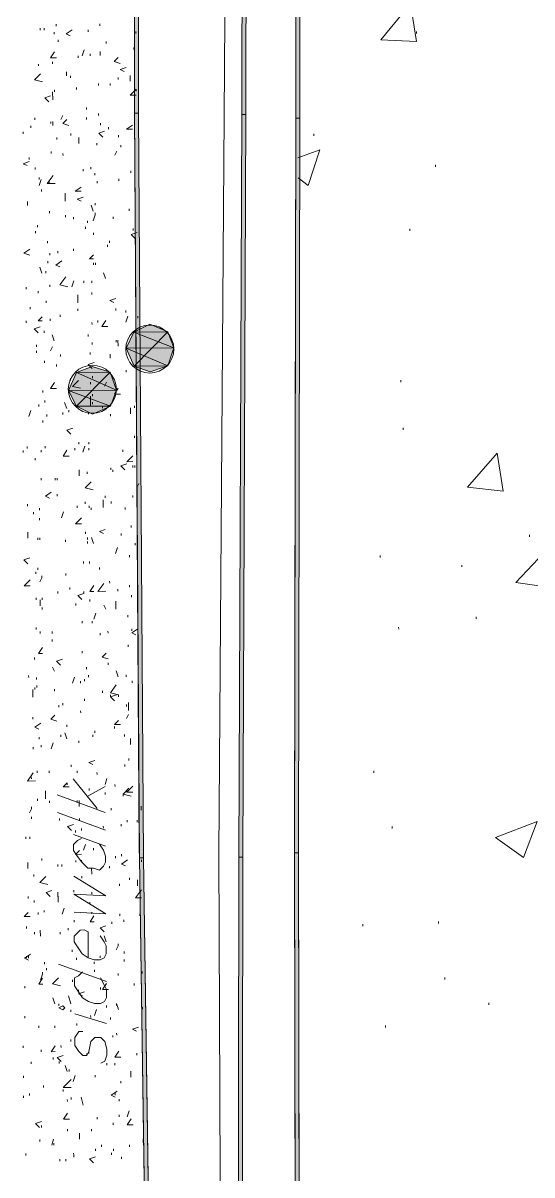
# Model space of a CAD drawing. Header units: inches. Extents: x -5728 to 15181, y 9834 to 15140.
# Drawn here: x 6672.9 to 6877.4, y 10894.8 to 11357.5 of the extents above; entities that cross this region are included whole.
import ezdxf

# ---------------------------------------------------------------- set-up
doc = ezdxf.new("R2010")
doc.units = ezdxf.units.IN
doc.header["$MEASUREMENT"] = 0
doc.linetypes.add('IMPORT-DASHEDX2 _4_', pattern=[0.1125, 0.075, -0.0375])
for name, color, linetype, lineweight in [('PDF_Geometry', 1, 'Continuous', 9), ('PDF_Solid Fills', 1, 'Continuous', 9), ('site plan converted for PDF_dwg', 1, 'Continuous', 9)]:
    doc.layers.add(name, color=color, linetype=linetype, lineweight=lineweight)

# ---------------------------------------------------------------- blocks, each defined once
blk = doc.blocks.new('site plan converted for PDF_dwg-1480341-SITE PLAN')
at = {"layer": 'PDF_Solid Fills'}
for points in [[(4583.32, 1441), (4584.92, 1441), (4587.32, 1738.6), (4585.72, 1738.6), (4583.57, 1472.39)], [(4648.12, 1438.6), (4649.72, 1438.6), (4652.12, 1731.4), (4650.52, 1731.4), (4648.39, 1471.96)], [(4583.32, 1141.8), (4584.92, 1141.8), (4584.92, 1441), (4583.32, 1441), (4583.32, 1145.26)], [(4645.72, 1143.4), (4647.32, 1143.4), (4649.72, 1438.6), (4648.12, 1438.6), (4647.06, 1308.4)], [(4644.12, 837), (4645.72, 837), (4647.32, 1143.4), (4645.72, 1143.4), (4644.87, 981.29)], [(4585.72, 837), (4587.32, 837), (4584.92, 1141.8), (4583.32, 1141.8), (4585.22, 899.91)]]:
    blk.add_hatch(color=147, dxfattribs=at).paths.add_polyline_path(points, flags=0)
at = {"layer": 'PDF_Solid Fills', "linetype": 'IMPORT-DASHEDX2 _4_'}
for points in [[(4626.52, 1440.2), (4628.12, 1440.31), (4630.52, 1732.2), (4628.92, 1732.2), (4626.52, 1440.21)], [(4623.32, 1141.8), (4624.92, 1141.83), (4628.12, 1440.2), (4626.52, 1440.2), (4623.32, 1141.81)], [(4620.92, 854.6), (4622.52, 854.6), (4624.92, 1141.8), (4623.32, 1141.8), (4620.92, 854.61)]]:
    blk.add_hatch(color=147, dxfattribs=at).paths.add_polyline_path(points, flags=0)
at = {"layer": 'PDF_Solid Fills', "lineweight": 15}
for points in [[(4582.52, 1353), (4596.12, 1353), (4588.92, 1356.2)], [(4579.32, 1346.6), (4598.52, 1346.6), (4582.52, 1353)], [(4598.52, 1346.6), (4582.52, 1353), (4596.12, 1353)], [(4582.52, 1339.4), (4596.12, 1339.4), (4579.32, 1346.6)], [(4596.12, 1339.4), (4579.32, 1346.6), (4598.52, 1346.6)], [(4559.32, 1337), (4572.92, 1337), (4565.72, 1339.4)], [(4588.92, 1337), (4582.52, 1339.4), (4596.12, 1339.4), (4594.52, 1338.87)], [(4556.12, 1329.8), (4575.32, 1329.8), (4559.32, 1337)], [(4575.32, 1329.8), (4559.32, 1337), (4572.92, 1337)], [(4559.32, 1323.4), (4572.92, 1323.4), (4556.12, 1329.8)], [(4572.92, 1323.4), (4556.12, 1329.8), (4575.32, 1329.8)], [(4565.72, 1320.2), (4559.32, 1323.4), (4572.92, 1323.4)]]:
    blk.add_hatch(color=155, dxfattribs=at).paths.add_polyline_path(points, flags=0)
at = {"layer": 'PDF_Geometry', "color": 155, "lineweight": 15}
for p, q in [((4552.12, 1477), (4552.12, 1476.2)), ((4569.72, 1477), (4569.72, 1476.2)), ((4545.72, 1475.4), (4545.72, 1474.6)), ((4547.32, 1475.4), (4547.32, 1474.6)), ((4551.32, 1473.8), (4551.32, 1473)), ((4564.92, 1474.6), (4564.92, 1473.8)), ((4584.12, 1473.8), (4584.12, 1473)), ((4696.92, 1473), (4696.92, 1472.2)), ((4552.92, 1470.6), (4552.92, 1469.8)), ((4572.12, 1469.8), (4572.12, 1469)), ((4583.32, 1467.4), (4583.32, 1466.6)), ((4560.92, 1464.2), (4560.92, 1463.4)), ((4562.52, 1464.2), (4563.32, 1466.6)), ((4565.72, 1465), (4565.72, 1464.2)), ((4544.92, 1461), (4544.92, 1460.2)), ((4550.52, 1461.8), (4550.52, 1461)), ((4556.12, 1456.2), (4556.12, 1457.8)), ((4557.72, 1456.2), (4557.72, 1455.4)), ((4576.92, 1455.4), (4576.92, 1454.6)), ((4581.72, 1453.8), (4581.72, 1456.2)), ((4551.32, 1450.6), (4551.32, 1449.8)), ((4560.12, 1451.4), (4560.12, 1450.6)), ((4568.92, 1453), (4568.92, 1452.2)), ((4573.72, 1453), (4573.72, 1452.2)), ((4543.32, 1439.4), (4543.32, 1438.6)), ((4553.72, 1438.6), (4554.52, 1440.2)), ((4564.12, 1443.4), (4564.12, 1442.6)), ((4564.12, 1439.4), (4564.12, 1438.6)), ((4568.92, 1441), (4568.92, 1440.2)), ((4541.72, 1436.2), (4541.72, 1435.4)), ((4549.72, 1437.8), (4549.72, 1437)), ((4569.72, 1437), (4569.72, 1436.2)), ((4572.92, 1435.4), (4572.92, 1434.6)), ((4538.52, 1433.8), (4538.52, 1433)), ((4552.12, 1431.4), (4552.12, 1430.6)), ((4557.72, 1433), (4557.72, 1432.2)), ((4560.92, 1429), (4560.92, 1431.4)), ((4576.92, 1432.2), (4576.92, 1431.4)), ((4655.32, 1432.2), (4655.32, 1431.4)), ((4549.72, 1425.8), (4549.72, 1425)), ((4568.12, 1429), (4568.12, 1428.2)), ((4575.32, 1424.2), (4576.12, 1425.8)), ((4577.72, 1428.2), (4577.72, 1427.4)), ((4540.92, 1423.4), (4540.92, 1422.6)), ((4554.52, 1425), (4554.52, 1424.2)), ((4543.32, 1419.4), (4543.32, 1418.6)), ((4562.52, 1418.6), (4562.52, 1417.8)), ((4565.72, 1419.4), (4565.72, 1418.6)), ((4567.32, 1417), (4567.32, 1416.2)), ((4581.72, 1417.8), (4581.72, 1417)), ((4704.12, 1419.4), (4704.12, 1418.6)), ((4544.92, 1415.4), (4544.92, 1414.6)), ((4544.92, 1412.2), (4545.72, 1414.6)), ((4548.92, 1413.8), (4548.92, 1413)), ((4568.12, 1413.8), (4568.12, 1413)), ((4576.92, 1414.6), (4576.92, 1413.8)), ((4545.72, 1410.6), (4545.72, 1409.8)), ((4555.32, 1405.8), (4555.32, 1409)), ((4540.12, 1404.2), (4540.12, 1405.8)), ((4566.52, 1401.8), (4565.72, 1404.2)), ((4567.32, 1405), (4567.32, 1404.2)), ((4580.92, 1402.6), (4580.92, 1401.8)), ((4548.92, 1401.8), (4548.92, 1401)), ((4555.32, 1400.2), (4555.32, 1399.4)), ((4558.52, 1399.4), (4558.52, 1398.6)), ((4564.12, 1397.8), (4564.12, 1397)), ((4574.52, 1399.4), (4574.52, 1398.6)), ((4543.32, 1393.8), (4543.32, 1393)), ((4544.12, 1396.2), (4544.12, 1395.4)), ((4563.32, 1395.4), (4563.32, 1394.6)), ((4566.52, 1393), (4566.52, 1392.2)), ((4582.52, 1394.6), (4582.52, 1393.8)), ((4693.72, 1393.8), (4693.72, 1393)), ((4548.12, 1389.8), (4548.12, 1389)), ((4572.92, 1389.8), (4572.92, 1389)), ((4548.92, 1385), (4548.92, 1384.2)), ((4552.12, 1385.8), (4552.12, 1385)), ((4558.52, 1386.6), (4558.52, 1385.8)), ((4572.12, 1388.2), (4572.12, 1387.4)), ((4545.72, 1377), (4544.92, 1379.4)), ((4548.12, 1381.8), (4548.12, 1381)), ((4566.52, 1381), (4566.52, 1380.2)), ((4567.32, 1381), (4567.32, 1380.2)), ((4547.32, 1377.8), (4547.32, 1377)), ((4571.32, 1374.6), (4570.52, 1377)), ((4539.32, 1371.4), (4539.32, 1370.6)), ((4544.12, 1369.8), (4544.12, 1369)), ((4548.92, 1372.2), (4548.92, 1371.4)), ((4557.72, 1371.4), (4558.52, 1373.8)), ((4562.52, 1373.8), (4562.52, 1373)), ((4565.72, 1373.8), (4565.72, 1373)), ((4547.32, 1365.8), (4547.32, 1365)), ((4560.12, 1365), (4560.12, 1368.2)), ((4565.72, 1369), (4565.72, 1368.2)), ((4540.92, 1363.4), (4540.92, 1362.6)), ((4560.12, 1362.6), (4560.12, 1361.8)), ((4575.32, 1362.6), (4575.32, 1361.8)), ((4579.32, 1361.8), (4579.32, 1361)), ((4539.32, 1357.8), (4539.32, 1357)), ((4548.92, 1358.6), (4548.92, 1357.8)), ((4552.92, 1360.2), (4552.92, 1359.4)), ((4565.72, 1357), (4565.72, 1356.2)), ((4568.12, 1357.8), (4568.12, 1357)), ((4579.32, 1357), (4580.12, 1359.4)), ((4584.12, 1359.4), (4584.12, 1358.6)), ((4546.52, 1353.8), (4546.52, 1353)), ((4550.52, 1349.8), (4549.72, 1352.2)), ((4564.12, 1352.2), (4564.12, 1351.4)), ((4596.12, 1353), (4582.52, 1339.4)), ((4543.32, 1348.2), (4543.32, 1347.4)), ((4548.92, 1345.8), (4549.72, 1347.4)), ((4565.72, 1349), (4565.72, 1348.2)), ((4575.32, 1349.8), (4575.32, 1349)), ((4576.12, 1347.4), (4576.12, 1349.8)), ((4583.32, 1347.4), (4583.32, 1346.6)), ((4543.32, 1345.8), (4543.32, 1345)), ((4552.92, 1344.2), (4552.92, 1343.4)), ((4564.92, 1345), (4564.92, 1344.2)), ((4546.52, 1341.8), (4546.52, 1341)), ((4551.32, 1340.2), (4551.32, 1339.4)), ((4579.32, 1337.8), (4579.32, 1337)), ((4556.92, 1334.6), (4556.92, 1333.8)), ((4572.92, 1337), (4559.32, 1323.4)), ((4564.92, 1333), (4564.92, 1332.2)), ((4565.72, 1335.4), (4565.72, 1334.6)), ((4570.52, 1331.4), (4571.32, 1333)), ((4583.32, 1335.4), (4583.32, 1334.6)), ((4689.72, 1333), (4689.72, 1332.2)), ((4545.72, 1329.8), (4545.72, 1329)), ((4565.72, 1328.2), (4565.72, 1327.4)), ((4544.12, 1324.2), (4544.12, 1323.4)), ((4546.52, 1325.8), (4546.52, 1325)), ((4555.32, 1322.6), (4554.52, 1325)), ((4564.92, 1323.4), (4564.92, 1327.4)), ((4565.72, 1325), (4565.72, 1324.2)), ((4540.12, 1319.4), (4540.92, 1321.8)), ((4547.32, 1320.2), (4547.32, 1319.4)), ((4553.72, 1321), (4553.72, 1320.2)), ((4556.12, 1321.8), (4556.12, 1321)), ((4564.12, 1321), (4564.12, 1320.2)), ((4569.72, 1323.4), (4569.72, 1322.6)), ((4572.92, 1320.2), (4572.92, 1319.4)), ((4580.92, 1320.2), (4580.92, 1322.6)), ((4582.52, 1323.4), (4582.52, 1322.6)), ((4545.72, 1317.8), (4545.72, 1317)), ((4582.52, 1311.4), (4582.52, 1310.6)), ((4583.32, 1312.2), (4583.32, 1311.4)), ((4690.52, 1313.8), (4690.52, 1313)), ((4537.72, 1305.8), (4537.72, 1305)), ((4539.32, 1307.4), (4539.32, 1306.6)), ((4544.92, 1305.8), (4544.92, 1305)), ((4546.52, 1307.4), (4546.52, 1306.6)), ((4558.52, 1306.6), (4558.52, 1305.8)), ((4560.12, 1309), (4560.12, 1308.2)), ((4561.72, 1305), (4562.52, 1307.4)), ((4564.12, 1309), (4564.12, 1308.2)), ((4564.12, 1306.6), (4564.12, 1305.8)), ((4577.72, 1305.8), (4577.72, 1305)), ((4542.52, 1302.6), (4542.52, 1301.8)), ((4560.12, 1295.4), (4560.12, 1297.8)), ((4563.32, 1297), (4563.32, 1296.2)), ((4572.92, 1298.6), (4572.92, 1297.8)), ((4573.72, 1297.8), (4573.72, 1297)), ((4581.72, 1299.4), (4581.72, 1298.6)), ((4582.52, 1299.4), (4582.52, 1298.6)), ((4544.92, 1294.6), (4544.92, 1293.8)), ((4550.52, 1294.6), (4550.52, 1293.8)), ((4551.32, 1294.6), (4551.32, 1293.8)), ((4583.32, 1290.6), (4584.12, 1292.2)), ((4551.32, 1288.2), (4551.32, 1287.4)), ((4570.52, 1287.4), (4570.52, 1286.6)), ((4581.72, 1287.4), (4581.72, 1286.6)), ((4539.32, 1284.2), (4539.32, 1283.4)), ((4544.12, 1282.6), (4544.12, 1281.8)), ((4559.32, 1283.4), (4559.32, 1282.6)), ((4562.52, 1285), (4562.52, 1284.2)), ((4564.12, 1283.4), (4564.12, 1282.6)), ((4564.92, 1282.6), (4564.92, 1281.8)), ((4569.72, 1282.6), (4569.72, 1285.8)), ((4572.92, 1285), (4572.92, 1284.2)), ((4578.52, 1282.6), (4578.52, 1281.8)), ((4541.72, 1281), (4541.72, 1280.2)), ((4544.12, 1278.6), (4544.12, 1277.8)), ((4552.92, 1278.6), (4553.72, 1281)), ((4539.32, 1270.6), (4539.32, 1273)), ((4562.52, 1273), (4562.52, 1272.2)), ((4580.92, 1275.4), (4580.92, 1274.6)), ((4543.32, 1270.6), (4543.32, 1269.8)), ((4544.12, 1270.6), (4544.12, 1269.8)), ((4554.52, 1269.8), (4554.52, 1269)), ((4563.32, 1270.6), (4563.32, 1269.8)), ((4563.32, 1269), (4563.32, 1268.2)), ((4565.72, 1268.2), (4564.92, 1270.6)), ((4576.92, 1272.2), (4576.92, 1271.4)), ((4582.52, 1268.2), (4582.52, 1267.4)), ((4740.92, 1270.6), (4740.92, 1269.8)), ((4574.52, 1264.2), (4575.32, 1266.6)), ((4580.12, 1263.4), (4580.12, 1262.6)), ((4561.72, 1261), (4561.72, 1260.2)), ((4564.12, 1261), (4564.12, 1260.2)), ((4680.92, 1262.6), (4680.92, 1261.8)), ((4542.52, 1257), (4542.52, 1256.2)), ((4543.32, 1258.6), (4543.32, 1257.8)), ((4554.52, 1256.2), (4554.52, 1255.4)), ((4568.12, 1258.6), (4568.12, 1257.8)), ((4713.72, 1258.6), (4713.72, 1257.8)), ((4556.12, 1250.6), (4556.12, 1249.8)), ((4572.12, 1253), (4572.12, 1252.2)), ((4575.32, 1249.8), (4575.32, 1249)), ((4580.12, 1251.4), (4580.12, 1250.6)), ((4542.52, 1246.6), (4542.52, 1245.8)), ((4544.12, 1243.4), (4544.12, 1245.8)), ((4544.92, 1246.6), (4544.92, 1245.8)), ((4551.32, 1249), (4551.32, 1248.2)), ((4564.12, 1245.8), (4564.12, 1245)), ((4574.52, 1241.8), (4574.52, 1245)), ((4580.92, 1247.4), (4580.92, 1246.6)), ((4583.32, 1245), (4583.32, 1244.2)), ((4544.92, 1242.6), (4544.92, 1241.8)), ((4558.52, 1244.2), (4558.52, 1243.4)), ((4565.72, 1237.8), (4566.52, 1240.2)), ((4570.52, 1241.8), (4569.72, 1243.4)), ((4560.92, 1237), (4560.92, 1236.2)), ((4564.92, 1237), (4564.92, 1236.2)), ((4579.32, 1239.4), (4579.32, 1238.6)), ((4719.32, 1237.8), (4719.32, 1237)), ((4542.52, 1234.6), (4542.52, 1233.8)), ((4544.12, 1233), (4544.12, 1232.2)), ((4548.92, 1233), (4548.92, 1232.2)), ((4568.12, 1232.2), (4568.12, 1231.4)), ((4571.32, 1233), (4571.32, 1232.2)), ((4580.92, 1233.8), (4580.92, 1233)), ((4688.12, 1233.8), (4688.12, 1233)), ((4548.92, 1229.8), (4548.92, 1229)), ((4579.32, 1227.4), (4579.32, 1226.6)), ((4541.72, 1222.6), (4541.72, 1221.8)), ((4560.92, 1225), (4560.92, 1224.2)), ((4549.72, 1217), (4548.92, 1218.6)), ((4562.52, 1218.6), (4562.52, 1217.8)), ((4571.32, 1220.2), (4571.32, 1219.4)), ((4539.32, 1215.4), (4539.32, 1214.6)), ((4542.52, 1214.6), (4542.52, 1213.8)), ((4556.92, 1212.2), (4557.72, 1214.6)), ((4560.12, 1213), (4560.12, 1212.2)), ((4561.72, 1213.8), (4561.72, 1213)), ((4563.32, 1215.4), (4563.32, 1214.6)), ((4575.32, 1214.6), (4574.52, 1217)), ((4578.52, 1215.4), (4578.52, 1214.6)), ((4580.92, 1213), (4580.92, 1212.2)), ((4540.92, 1206.6), (4540.92, 1209.8)), ((4541.72, 1210.6), (4541.72, 1209.8)), ((4542.52, 1211.4), (4542.52, 1210.6)), ((4549.72, 1209.8), (4549.72, 1209)), ((4568.92, 1209), (4568.92, 1208.2)), ((4551.32, 1203.4), (4551.32, 1202.6)), ((4552.92, 1204.2), (4552.92, 1203.4)), ((4561.72, 1205.8), (4561.72, 1205)), ((4572.12, 1207.4), (4572.12, 1206.6)), ((4578.52, 1203.4), (4578.52, 1202.6)), ((4579.32, 1201), (4579.32, 1204.2)), ((4540.92, 1198.6), (4540.92, 1197.8)), ((4560.12, 1201), (4560.12, 1200.2)), ((4578.52, 1197.8), (4579.32, 1199.4)), ((4554.52, 1195.4), (4554.52, 1194.6)), ((4573.72, 1194.6), (4573.72, 1193.8)), ((4543.32, 1190.6), (4543.32, 1189.8)), ((4552.12, 1191.4), (4552.12, 1190.6)), ((4554.52, 1189.8), (4553.72, 1192.2)), ((4564.92, 1191.4), (4564.92, 1190.6)), ((4565.72, 1193), (4565.72, 1192.2)), ((4577.72, 1191.4), (4577.72, 1190.6)), ((4580.12, 1187.4), (4580.12, 1189.8)), ((4540.92, 1186.6), (4540.92, 1185.8)), ((4544.12, 1187.4), (4544.12, 1186.6)), ((4548.12, 1185.8), (4548.92, 1188.2)), ((4559.32, 1189), (4559.32, 1188.2)), ((4579.32, 1181.8), (4579.32, 1181)), ((4542.52, 1177), (4542.52, 1176.2)), ((4547.32, 1177), (4547.32, 1176.2)), ((4556.12, 1179.4), (4556.12, 1178.6)), ((4558.52, 1177), (4558.52, 1176.2)), ((4566.52, 1176.2), (4566.52, 1175.4)), ((4577.72, 1179.4), (4577.72, 1178.6)), ((4677.72, 1176.2), (4677.72, 1175.4)), ((4540.12, 1174.6), (4540.12, 1173.8)), ((4556.92, 1173.8), (4566.52, 1161.8)), ((4569.72, 1171.4), (4570.52, 1173.8)), ((4573.72, 1171.4), (4573.72, 1170.6)), ((4545.72, 1165.8), (4545.72, 1169)), ((4569.72, 1160.2), (4550.52, 1167.4)), ((4562.52, 1166.6), (4569.72, 1170.6)), ((4563.32, 1169.8), (4563.32, 1169)), ((4569.72, 1168.2), (4569.72, 1167.4)), ((4576.92, 1167.4), (4576.92, 1166.6)), ((4578.52, 1169), (4578.52, 1168.2)), ((4542.52, 1165.8), (4542.52, 1165)), ((4547.32, 1165), (4547.32, 1164.2)), ((4558.52, 1165), (4558.52, 1164.2)), ((4559.32, 1162.6), (4559.32, 1165)), ((4572.12, 1161.8), (4572.12, 1161)), ((4584.12, 1161), (4584.12, 1162.6)), ((4540.12, 1158.6), (4540.12, 1157.8)), ((4569.72, 1153), (4550.52, 1160.2)), ((4551.32, 1157.8), (4551.32, 1157)), ((4559.32, 1157.8), (4559.32, 1157)), ((4578.52, 1157), (4578.52, 1156.2)), ((4582.52, 1157), (4582.52, 1156.2)), ((4557.72, 1153), (4557.72, 1152.2)), ((4560.12, 1153.8), (4560.12, 1153)), ((4568.92, 1154.6), (4568.92, 1153.8)), ((4576.12, 1155.4), (4576.12, 1154.6)), ((4684.92, 1153.8), (4684.92, 1153)), ((4537.72, 1150.6), (4537.72, 1149.8)), ((4539.32, 1150.6), (4539.32, 1149.8)), ((4556.92, 1151.4), (4569.72, 1146.6)), ((4560.92, 1145), (4561.72, 1147.4)), ((4564.92, 1145.8), (4564.92, 1145)), ((4576.12, 1143.4), (4576.12, 1142.6)), ((4544.12, 1141.8), (4544.12, 1141)), ((4550.52, 1139.4), (4550.52, 1138.6)), ((4552.12, 1139.4), (4552.12, 1138.6)), ((4557.72, 1141), (4557.72, 1140.2)), ((4560.12, 1141), (4560.12, 1140.2)), ((4571.32, 1138.6), (4571.32, 1137.8)), ((4573.72, 1142.6), (4573.72, 1141.8)), ((4540.92, 1135.4), (4540.92, 1134.6)), ((4560.12, 1134.6), (4560.12, 1133.8)), ((4564.12, 1135.4), (4564.12, 1137.8)), ((4579.32, 1133.8), (4579.32, 1133)), ((4575.32, 1131.4), (4575.32, 1130.6)), ((4582.52, 1130.6), (4582.52, 1133)), ((4538.52, 1126.6), (4538.52, 1125.8)), ((4540.92, 1125), (4540.92, 1124.2)), ((4550.52, 1124.2), (4550.52, 1128.2)), ((4550.52, 1126.6), (4550.52, 1125.8)), ((4556.92, 1129), (4556.92, 1128.2)), ((4564.12, 1128.2), (4564.12, 1127.4)), ((4542.52, 1120.2), (4542.52, 1119.4)), ((4544.92, 1121), (4544.92, 1120.2)), ((4552.12, 1119.4), (4552.92, 1121.8)), ((4563.32, 1124.2), (4563.32, 1123.4)), ((4564.12, 1120.2), (4564.12, 1119.4)), ((4556.92, 1117), (4556.92, 1116.2)), ((4572.12, 1116.2), (4572.12, 1115.4)), ((4575.32, 1119.4), (4575.32, 1118.6)), ((4576.92, 1117), (4576.92, 1116.2)), ((4583.32, 1119.4), (4583.32, 1118.6)), ((4703.32, 1115.4), (4703.32, 1114.6)), ((4537.72, 1114.6), (4537.72, 1113.8)), ((4540.92, 1112.2), (4540.92, 1111.4)), ((4543.32, 1110.6), (4543.32, 1113)), ((4551.32, 1112.2), (4551.32, 1111.4)), ((4554.52, 1113.8), (4554.52, 1113)), ((4672.92, 1114.6), (4672.92, 1113.8)), ((4569.72, 1108.2), (4568.92, 1110.6)), ((4537.72, 1102.6), (4537.72, 1101.8)), ((4538.52, 1102.6), (4538.52, 1101.8)), ((4556.12, 1105), (4556.12, 1104.2)), ((4557.72, 1101.8), (4557.72, 1101)), ((4567.32, 1102.6), (4567.32, 1101.8)), ((4576.92, 1104.2), (4576.92, 1103.4)), ((4544.92, 1100.2), (4544.92, 1099.4)), ((4545.72, 1097.8), (4545.72, 1097)), ((4550.52, 1099.4), (4569.72, 1092.2)), ((4564.92, 1100.2), (4564.92, 1099.4)), ((4564.92, 1097), (4564.92, 1096.2)), ((4576.92, 1101), (4576.92, 1100.2)), ((4556.12, 1093), (4556.12, 1092.2)), ((4574.52, 1095.4), (4574.52, 1094.6)), ((4584.12, 1096.2), (4584.12, 1095.4)), ((4705.72, 1093), (4705.72, 1092.2)), ((4536.92, 1090.6), (4536.92, 1089.8)), ((4558.52, 1089), (4558.52, 1088.2)), ((4567.32, 1089.8), (4567.32, 1089)), ((4580.92, 1091.4), (4580.92, 1090.6)), ((4548.92, 1083.4), (4548.12, 1085.8)), ((4550.52, 1083.4), (4550.52, 1082.6)), ((4555.32, 1083.4), (4554.52, 1086.6)), ((4536.92, 1078.6), (4536.92, 1077.8)), ((4555.32, 1081), (4555.32, 1080.2)), ((4556.92, 1079.4), (4569.72, 1075.4)), ((4563.32, 1078.6), (4563.32, 1077.8)), ((4564.92, 1078.6), (4565.72, 1081)), ((4569.72, 1082.6), (4569.72, 1081.8)), ((4584.12, 1081.8), (4584.12, 1081)), ((4723.32, 1082.6), (4723.32, 1081.8)), ((4542.52, 1074.6), (4542.52, 1073.8)), ((4548.92, 1074.6), (4548.92, 1073.8)), ((4557.72, 1075.4), (4557.72, 1074.6)), ((4571.32, 1077.8), (4571.32, 1077)), ((4681.72, 1073.8), (4681.72, 1073)), ((4555.32, 1069), (4555.32, 1068.2)), ((4572.12, 1070.6), (4572.12, 1069.8)), ((4573.72, 1071.4), (4573.72, 1070.6)), ((4536.12, 1066.6), (4536.12, 1065.8)), ((4543.32, 1065), (4543.32, 1064.2)), ((4551.32, 1066.6), (4551.32, 1065.8)), ((4539.32, 1060.2), (4539.32, 1059.4)), ((4548.12, 1061.8), (4548.12, 1061)), ((4550.52, 1060.2), (4550.52, 1059.4)), ((4561.72, 1063.4), (4561.72, 1062.6)), ((4562.52, 1064.2), (4562.52, 1063.4)), ((4581.72, 1063.4), (4581.72, 1062.6)), ((4553.72, 1056.2), (4552.92, 1058.6)), ((4554.52, 1057), (4554.52, 1056.2)), ((4569.72, 1059.4), (4569.72, 1058.6)), ((4572.92, 1059.4), (4572.92, 1058.6)), ((4579.32, 1053.8), (4579.32, 1056.2)), ((4536.12, 1054.6), (4536.12, 1053.8)), ((4544.12, 1050.6), (4544.12, 1049.8)), ((4556.12, 1052.2), (4556.92, 1054.6)), ((4564.92, 1054.6), (4564.92, 1053.8)), ((4575.32, 1052.2), (4575.32, 1051.4)), ((4584.12, 1053), (4584.12, 1052.2)), ((4536.12, 1046.6), (4536.12, 1045.8)), ((4538.52, 1047.4), (4538.52, 1046.6)), ((4552.12, 1049), (4552.12, 1048.2)), ((4572.92, 1047.4), (4572.92, 1046.6)), ((4553.72, 1045), (4553.72, 1044.2)), ((4555.32, 1045.8), (4555.32, 1045)), ((4560.12, 1042.6), (4559.32, 1045.8)), ((4574.52, 1045), (4574.52, 1044.2)), ((4565.72, 1037.8), (4565.72, 1037)), ((4574.52, 1038.6), (4574.52, 1037.8)), ((4577.72, 1037.8), (4578.52, 1040.2)), ((4543.32, 1034.6), (4543.32, 1033.8)), ((4553.72, 1033), (4553.72, 1032.2)), ((4563.32, 1033), (4563.32, 1032.2)), ((4572.12, 1035.4), (4572.12, 1034.6)), ((4584.12, 1036.2), (4584.12, 1035.4)), ((4542.52, 1029), (4542.52, 1028.2)), ((4547.32, 1026.6), (4548.12, 1029)), ((4548.12, 1027.4), (4548.12, 1026.6)), ((4558.52, 1029), (4558.52, 1031.4)), ((4584.12, 1027.4), (4584.12, 1029)), ((4536.92, 1023.4), (4536.92, 1022.6)), ((4564.92, 1025), (4564.92, 1024.2)), ((4567.32, 1026.6), (4567.32, 1025.8)), ((4571.32, 1023.4), (4571.32, 1022.6)), ((4572.12, 1025), (4572.12, 1024.2)), ((4578.52, 1026.6), (4578.52, 1025.8)), ((4550.52, 1021), (4550.52, 1020.2)), ((4552.92, 1021), (4552.92, 1020.2)), ((4575.32, 1021.8), (4575.32, 1021))]:
    blk.add_line(p, q, dxfattribs=at)
at = {"layer": 'PDF_Geometry', "color": 155, "lineweight": 15, "flags": 128}
for points in [[(4585.72, 806.6), (4597.72, 818.6), (4606.52, 832.2), (4614.52, 852.2), (4615.32, 1143.4), (4619.32, 1439.4), (4623.32, 1734.6), (4624.12, 2041), (4624.92, 2084.2), (4624.12, 2094.6), (4620.92, 2105), (4616.12, 2113.8), (4608.92, 2121.8), (4600.92, 2128.2), (4591.32, 2133)], [(4557.72, 1472.2), (4556.12, 1473), (4558.52, 1474.6)], [(4552.12, 1463.4), (4549.72, 1463.4), (4551.32, 1465.8)], [(4569.72, 1465.8), (4569.72, 1465), (4569.72, 1464.2)], [(4577.72, 1461), (4575.32, 1461.8), (4576.92, 1463.4)], [(4579.32, 1457.8), (4577.72, 1458.6), (4580.12, 1459.4)], [(4546.52, 1453.8), (4543.32, 1454.6), (4545.72, 1457)], [(4550.52, 1446.6), (4550.52, 1449.8), (4550.52, 1449)], [(4584.12, 1448.2), (4581.72, 1448.2), (4584.12, 1450.6), (4584.12, 1449.8)], [(4548.92, 1445.8), (4547.32, 1447.4), (4549.72, 1448.2)], [(4550.52, 1437.8), (4550.52, 1437), (4550.52, 1436.2)], [(4556.92, 1436.2), (4554.52, 1437), (4556.12, 1438.6)], [(4582.52, 1434.6), (4580.12, 1434.6), (4582.52, 1436.2)], [(4570.52, 1431.4), (4568.92, 1433), (4571.32, 1433.8)], [(4648.92, 1422.6), (4657.72, 1425.8), (4652.92, 1411.4), (4648.92, 1414.6)], [(4540.12, 1420.2), (4538.52, 1421), (4540.92, 1421.8)], [(4551.32, 1413), (4548.12, 1413), (4550.52, 1416.2)], [(4561.72, 1409.8), (4559.32, 1409.8), (4561.72, 1411.4)], [(4561.72, 1405.8), (4560.12, 1406.6), (4562.52, 1407.4)], [(4566.52, 1397.8), (4567.32, 1400.2), (4567.32, 1401)], [(4583.32, 1390.6), (4581.72, 1392.2), (4584.12, 1393)], [(4540.92, 1384.2), (4538.52, 1385), (4540.92, 1386.6)], [(4566.52, 1382.6), (4564.92, 1382.6), (4566.52, 1384.2)], [(4552.92, 1379.4), (4551.32, 1380.2), (4553.72, 1381.8)], [(4556.12, 1371.4), (4552.92, 1372.2), (4555.32, 1375.4)], [(4574.52, 1365), (4572.92, 1365.8), (4575.32, 1366.6)], [(4545.72, 1357.8), (4544.12, 1357.8), (4545.72, 1359.4)], [(4572.12, 1355.4), (4569.72, 1355.4), (4571.32, 1357.8)], [(4544.12, 1353), (4542.52, 1354.6), (4544.92, 1355.4)], [(4572.92, 1344.2), (4572.92, 1343.4), (4572.92, 1342.6)], [(4565.72, 1338.6), (4564.12, 1340.2), (4566.52, 1341)], [(4551.32, 1330.6), (4548.92, 1330.6), (4550.52, 1333)], [(4560.92, 1330.6), (4557.72, 1331.4), (4560.12, 1333.8)], [(4576.92, 1328.2), (4574.52, 1328.2), (4576.12, 1330.6)], [(4556.92, 1312.2), (4555.32, 1313.8), (4557.72, 1314.6)], [(4556.12, 1303.4), (4553.72, 1303.4), (4555.32, 1305.8)], [(4581.72, 1301), (4579.32, 1301), (4581.72, 1303.4)], [(4578.52, 1297.8), (4576.92, 1299.4), (4579.32, 1300.2)], [(4565.72, 1289.8), (4562.52, 1290.6), (4564.92, 1293)], [(4548.12, 1286.6), (4546.52, 1287.4), (4548.92, 1289)], [(4560.92, 1276.2), (4558.52, 1276.2), (4560.92, 1278.6)], [(4569.72, 1272.2), (4568.12, 1273), (4570.52, 1273.8)], [(4539.32, 1260.2), (4537.72, 1261.8), (4540.12, 1262.6)], [(4544.12, 1253), (4544.92, 1254.6), (4544.92, 1255.4)], [(4540.12, 1251.4), (4537.72, 1251.4), (4540.12, 1253.8)], [(4565.72, 1249), (4564.12, 1249), (4565.72, 1251.4)], [(4570.52, 1249), (4567.32, 1249), (4569.72, 1252.2)], [(4560.92, 1245.8), (4559.32, 1247.4), (4561.72, 1248.2), (4561.72, 1249)], [(4582.52, 1231.4), (4580.92, 1232.2), (4583.32, 1233.8)], [(4544.92, 1224.2), (4543.32, 1224.2), (4544.92, 1226.6)], [(4552.12, 1219.4), (4550.52, 1221), (4552.92, 1221.8)], [(4571.32, 1221.8), (4568.92, 1222.6), (4570.52, 1224.2)], [(4575.32, 1206.6), (4575.32, 1207.4), (4572.12, 1208.2), (4574.52, 1211.4)], [(4573.72, 1205), (4572.12, 1206.6), (4574.52, 1207.4)], [(4550.52, 1197), (4548.12, 1197.8), (4549.72, 1199.4)], [(4543.32, 1193.8), (4541.72, 1194.6), (4544.12, 1196.2)], [(4576.12, 1195.4), (4573.72, 1195.4), (4575.32, 1197)], [(4564.92, 1179.4), (4563.32, 1180.2), (4565.72, 1181)], [(4541.72, 1173), (4538.52, 1173), (4540.92, 1176.2)], [(4555.32, 1170.6), (4552.92, 1170.6), (4554.52, 1172.2), (4554.52, 1171.4)], [(4580.12, 1166.6), (4576.92, 1167.4), (4579.32, 1169.8)], [(4580.92, 1168.2), (4578.52, 1168.2), (4580.92, 1170.6)], [(4539.32, 1160.2), (4540.12, 1161.8), (4540.12, 1162.6)], [(4556.12, 1153), (4554.52, 1154.6), (4556.92, 1155.4)], [(4560.12, 1149.8), (4558.52, 1149), (4556.92, 1147.4), (4556.92, 1145), (4558.52, 1142.6), (4560.12, 1140.2), (4562.52, 1137.8), (4564.92, 1137.8), (4567.32, 1137), (4568.92, 1138.6), (4569.72, 1140.2), (4569.72, 1142.6), (4568.92, 1145), (4567.32, 1147.4)], [(4560.12, 1143.4), (4557.72, 1143.4), (4559.32, 1145)], [(4538.52, 1138.6), (4538.52, 1137.8), (4538.52, 1140.2)], [(4577.72, 1138.6), (4576.12, 1139.4), (4578.52, 1141)], [(4546.52, 1131.4), (4543.32, 1132.2), (4545.72, 1134.6)], [(4556.92, 1120.2), (4569.72, 1119.4), (4556.92, 1127.4), (4569.72, 1126.6), (4556.92, 1134.6)], [(4547.32, 1126.6), (4545.72, 1128.2), (4548.12, 1129)], [(4584.12, 1125.8), (4581.72, 1125.8), (4584.12, 1129)], [(4539.32, 1118.6), (4536.92, 1118.6), (4538.52, 1120.2)], [(4564.92, 1116.2), (4563.32, 1116.2), (4564.92, 1118.6)], [(4562.52, 1101.8), (4562.52, 1112.2), (4560.92, 1113), (4559.32, 1113), (4558.52, 1112.2), (4556.92, 1110.6), (4556.92, 1108.2), (4558.52, 1105.8), (4560.12, 1103.4), (4562.52, 1101.8), (4564.92, 1101), (4567.32, 1101), (4568.92, 1101.8), (4569.72, 1103.4), (4569.72, 1106.6), (4568.92, 1108.2), (4567.32, 1110.6)], [(4568.92, 1112.2), (4567.32, 1113.8), (4569.72, 1114.6)], [(4573.72, 1105), (4574.52, 1106.6), (4574.52, 1107.4)], [(4538.52, 1101), (4536.92, 1101.8), (4539.32, 1103.4)], [(4544.12, 1091.4), (4542.52, 1091.4), (4544.12, 1093.8)], [(4543.32, 1093), (4544.12, 1095.4), (4544.12, 1096.2)], [(4551.32, 1090.6), (4548.12, 1091.4), (4550.52, 1093.8)], [(4560.12, 1096.2), (4558.52, 1094.6), (4556.92, 1093.8), (4556.92, 1090.6), (4558.52, 1088.2), (4560.12, 1085.8), (4562.52, 1084.2), (4564.92, 1083.4), (4567.32, 1083.4), (4568.92, 1084.2), (4569.72, 1085.8), (4569.72, 1089), (4568.92, 1090.6), (4567.32, 1093.8)], [(4560.12, 1086.6), (4558.52, 1087.4), (4560.92, 1088.2)], [(4570.52, 1089), (4568.12, 1089), (4569.72, 1091.4)], [(4574.52, 1081), (4573.72, 1083.4), (4573.72, 1082.6)], [(4581.72, 1072.2), (4580.12, 1073), (4582.52, 1073.8)], [(4560.12, 1072.2), (4558.52, 1072.2), (4556.92, 1069.8), (4556.92, 1066.6), (4558.52, 1064.2), (4560.12, 1062.6), (4561.72, 1062.6), (4562.52, 1064.2), (4563.32, 1068.2), (4564.92, 1069.8), (4567.32, 1069.8), (4568.92, 1068.2), (4569.72, 1065), (4569.72, 1062.6), (4568.92, 1060.2), (4567.32, 1059.4)], [(4548.92, 1064.2), (4547.32, 1064.2), (4548.92, 1066.6)], [(4551.32, 1060.2), (4549.72, 1061.8), (4552.12, 1062.6)], [(4575.32, 1061.8), (4572.92, 1061.8), (4574.52, 1064.2)], [(4555.32, 1049.8), (4552.12, 1049.8), (4555.32, 1053)], [(4572.92, 1045.8), (4571.32, 1046.6), (4573.72, 1048.2)], [(4554.52, 1037), (4552.12, 1037), (4553.72, 1039.4)], [(4580.12, 1034.6), (4577.72, 1034.6), (4579.32, 1037)], [(4542.52, 1033.8), (4540.92, 1035.4), (4543.32, 1036.2)], [(4556.12, 1023.4), (4556.12, 1022.6), (4556.12, 1021.8)], [(4564.12, 1019.4), (4562.52, 1021), (4564.92, 1021.8)]]:
    blk.add_lwpolyline(points, dxfattribs=at)
at = {"layer": 'PDF_Geometry', "color": 147, "flags": 128}
for points in [[(4583.32, 1441), (4584.92, 1441), (4587.32, 1738.6), (4585.72, 1738.6)], [(4627.32, 1440.2), (4628.12, 1440.2), (4630.52, 1732.2), (4628.92, 1732.2), (4626.52, 1440.2)], [(4648.12, 1438.6), (4649.72, 1438.6), (4652.12, 1731.4), (4650.52, 1731.4)], [(4583.32, 1141.8), (4584.92, 1141.8), (4584.92, 1441), (4583.32, 1441)], [(4624.12, 1141.8), (4624.92, 1141.8), (4628.12, 1440.2), (4626.52, 1440.2), (4623.32, 1141.8)], [(4645.72, 1143.4), (4647.32, 1143.4), (4649.72, 1438.6), (4648.12, 1438.6)], [(4644.12, 837), (4645.72, 837), (4647.32, 1143.4), (4645.72, 1143.4)], [(4585.72, 837), (4587.32, 837), (4584.92, 1141.8), (4583.32, 1141.8)], [(4621.72, 854.6), (4622.52, 854.6), (4624.92, 1141.8), (4623.32, 1141.8), (4620.92, 854.6)]]:
    blk.add_lwpolyline(points, close=True, dxfattribs=at)
at = {"layer": 'PDF_Geometry', "color": 155, "lineweight": 15, "flags": 128}
for points in [[(4694.52, 1484.2), (4696.92, 1469), (4682.52, 1469.8)], [(4728.12, 1303.4), (4730.52, 1288.2), (4716.12, 1289.8)], [(4756.92, 1248.2), (4735.32, 1251.4), (4753.72, 1270.6)], [(4743.32, 1155.4), (4737.72, 1141), (4726.52, 1149)], [(4584.12, 1140.2), (4584.12, 1141)], [(4552.12, 1081), (4552.92, 1081.8), (4552.12, 1082.6), (4550.52, 1081.8)]]:
    blk.add_lwpolyline(points, close=True, dxfattribs=at)
at = {"layer": 'PDF_Geometry', "color": 155, "lineweight": 15}
for centre in [(4588.88, 1346.2), (4565.68, 1330.2)]:
    blk.add_circle(centre, 9.65, dxfattribs=at)
at = {"layer": 'PDF_Solid Fills', "color": 147}
for p, q in [((4585.72, 1738.6), (4583.57, 1472.39)), ((4584.92, 1441), (4587.32, 1738.6)), ((4650.52, 1731.4), (4648.39, 1471.96)), ((4649.72, 1438.6), (4652.12, 1731.4)), ((4583.57, 1472.39), (4583.32, 1441)), ((4648.39, 1471.96), (4648.12, 1438.6)), ((4584.92, 1441), (4583.32, 1441)), ((4583.32, 1441), (4583.32, 1145.26)), ((4583.32, 1441), (4584.92, 1441)), ((4584.92, 1141.8), (4584.92, 1441)), ((4648.12, 1438.6), (4647.06, 1308.4)), ((4647.32, 1143.4), (4649.72, 1438.6)), ((4649.72, 1438.6), (4648.12, 1438.6)), ((4648.12, 1438.6), (4649.72, 1438.6)), ((4647.06, 1308.4), (4645.72, 1143.4)), ((4583.32, 1145.26), (4583.32, 1141.8)), ((4645.72, 1143.4), (4644.87, 981.29)), ((4645.72, 837), (4647.32, 1143.4)), ((4647.32, 1143.4), (4645.72, 1143.4)), ((4645.72, 1143.4), (4647.32, 1143.4)), ((4584.92, 1141.8), (4583.32, 1141.8)), ((4583.32, 1141.8), (4585.22, 899.91)), ((4583.32, 1141.8), (4584.92, 1141.8)), ((4587.32, 837), (4584.92, 1141.8))]:
    blk.add_line(p, q, dxfattribs=at)
at = {"layer": 'PDF_Solid Fills', "color": 155, "lineweight": 15}
for p, q in [((4588.92, 1356.2), (4582.52, 1353)), ((4596.12, 1353), (4588.92, 1356.2)), ((4582.52, 1353), (4579.32, 1346.6)), ((4582.52, 1353), (4596.12, 1353)), ((4598.52, 1346.6), (4582.52, 1353)), ((4598.52, 1346.6), (4582.52, 1353)), ((4582.52, 1353), (4596.12, 1353)), ((4596.12, 1353), (4598.52, 1346.6)), ((4579.32, 1346.6), (4598.52, 1346.6)), ((4596.12, 1339.4), (4579.32, 1346.6)), ((4579.32, 1346.6), (4582.52, 1339.4)), ((4596.12, 1339.4), (4579.32, 1346.6)), ((4579.32, 1346.6), (4598.52, 1346.6)), ((4598.52, 1346.6), (4596.12, 1339.4)), ((4565.72, 1339.4), (4559.32, 1337)), ((4572.92, 1337), (4565.72, 1339.4)), ((4588.92, 1337), (4582.52, 1339.4)), ((4582.52, 1339.4), (4596.12, 1339.4)), ((4582.52, 1339.4), (4596.12, 1339.4)), ((4594.52, 1338.87), (4588.92, 1337)), ((4596.12, 1339.4), (4594.52, 1338.87)), ((4559.32, 1337), (4556.12, 1329.8)), ((4559.32, 1337), (4572.92, 1337)), ((4575.32, 1329.8), (4559.32, 1337)), ((4575.32, 1329.8), (4559.32, 1337)), ((4559.32, 1337), (4572.92, 1337)), ((4572.92, 1337), (4575.32, 1329.8)), ((4556.12, 1329.8), (4575.32, 1329.8)), ((4572.92, 1323.4), (4556.12, 1329.8)), ((4556.12, 1329.8), (4559.32, 1323.4)), ((4572.92, 1323.4), (4556.12, 1329.8)), ((4556.12, 1329.8), (4575.32, 1329.8)), ((4575.32, 1329.8), (4572.92, 1323.4)), ((4565.72, 1320.2), (4559.32, 1323.4)), ((4559.32, 1323.4), (4572.92, 1323.4)), ((4559.32, 1323.4), (4572.92, 1323.4)), ((4572.92, 1323.4), (4565.72, 1320.2))]:
    blk.add_line(p, q, dxfattribs=at)

msp = doc.modelspace()

# ---------------------------------------------------------------- block references
at = {"layer": 'site plan converted for PDF_dwg', "color": 147, "linetype": 'IMPORT-DASHEDX2 _4_', "rotation": 0.383349167194431}
msp.add_blockref('site plan converted for PDF_dwg-1480341-SITE PLAN', (2144.04, 9849.68), dxfattribs=at)

doc.saveas('drawing.dxf')
